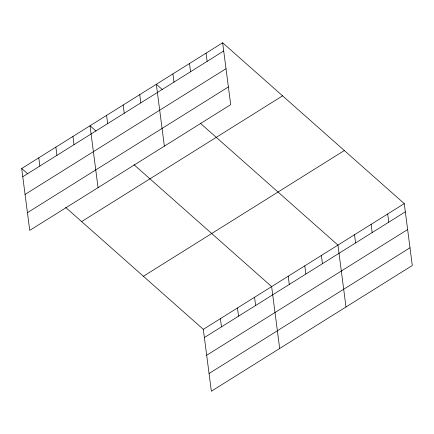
<?xml version="1.0" encoding="UTF-8"?>
<svg xmlns="http://www.w3.org/2000/svg" width="434" height="434" viewBox="0 0 434 434"><rect width="100%" height="100%" fill="white"/><g stroke="black" fill="none" stroke-linecap="round" stroke-linejoin="round"><path stroke-width="0.65" d="M222.647 42.776L230.682 104.659L29.734 230.389L21.7 168.506L222.647 42.776L404.266 203.611L412.3 265.494L211.353 391.224L203.318 329.341L65.653 207.43M22.769 176.719L223.711 50.99M25.069 194.432L226.011 68.697M27.434 212.676L228.382 86.946M81.635 221.584L282.577 95.849M143.383 276.268L344.33 150.533M203.318 329.341L404.266 203.611M204.381 337.554L405.329 211.825M206.682 355.267L407.629 229.537M209.052 373.517L410 247.781M162.327 89.572L156.332 84.267L164.372 146.149M200.286 123.191L337.95 245.101L345.99 306.984M96.017 131.068L90.022 125.757L98.057 187.64M133.97 164.681L271.641 286.592L279.675 348.475M21.7 168.506L27.695 173.817M387.687 213.984L388.75 222.197M371.108 224.356L372.171 232.57M354.529 234.729L355.598 242.942M321.372 255.474L322.44 263.688M304.793 265.847L305.861 274.06M288.214 276.219L289.283 284.433M254.557 297.279L255.626 305.493M206.069 53.149L207.132 61.362M237.479 307.966L238.543 316.18M189.49 63.521L190.559 71.735M220.396 318.654L221.465 326.867M172.911 73.894L173.98 82.107M139.753 94.639L140.822 102.853M123.18 105.012L124.243 113.225M106.601 115.384L107.665 123.598M72.939 136.444L74.008 144.658M55.861 147.131L56.93 155.345M38.778 157.819L39.847 166.032"/></g></svg>
